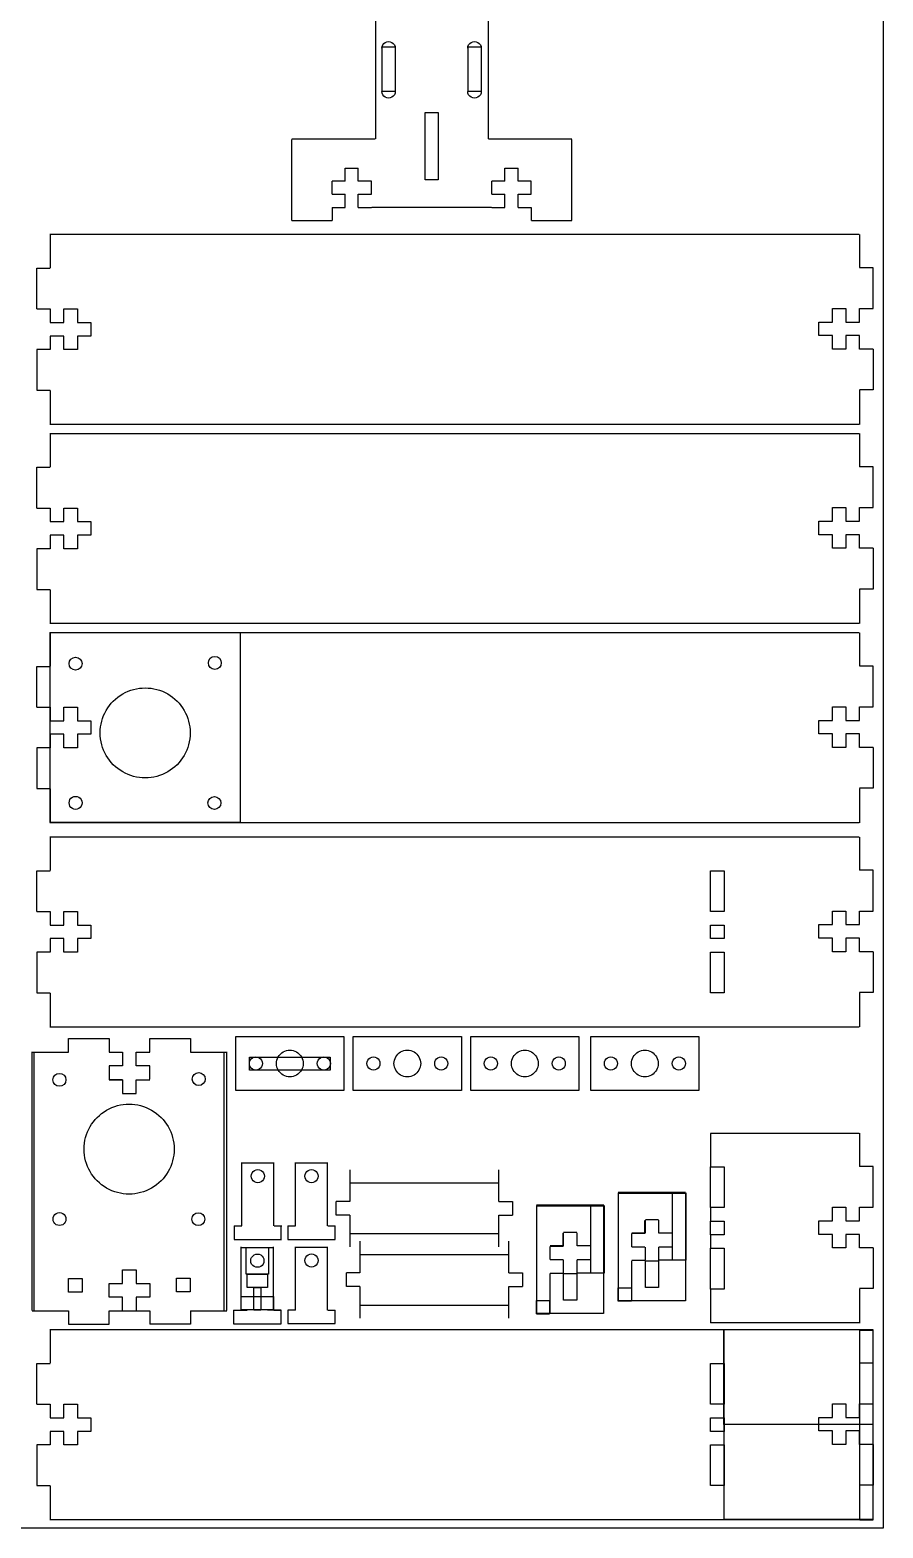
# Model space of a CAD drawing. Extents: x 5 to 394, y 5 to 594.
# Drawn here: x 205.5 to 394, y 6 to 337.2 of the extents above; entities that cross this region are included whole.
import ezdxf

# ---------------------------------------------------------------- set-up
doc = ezdxf.new("R2010")
doc.units = 0
for name, color, linetype in [('EarlyCut', 7, 'CONTINUOUS'), ('InfoOnly', 7, 'CONTINUOUS'), ('OuterCut', 7, 'CONTINUOUS')]:
    doc.layers.add(name, color=color, linetype=linetype)

msp = doc.modelspace()

# ---------------------------------------------------------------- linework, layer by layer
at = {"layer": 'EarlyCut', "color": 5}
for points in [[(283.284986, 333.431526), (286.159414, 333.431526), (286.159414, 323.557099), (283.284986, 323.557099), (283.284986, 333.431526)], [(302.285005, 333.431526), (305.159432, 333.431526), (305.159432, 323.557099), (302.285005, 323.557099), (302.285005, 333.431526)], [(292.805612, 318.93155), (295.67978, 318.93155), (295.67978, 304.057381), (292.805612, 304.057381), (292.805612, 318.93155)], [(275.140262, 303.748553), (275.140262, 306.650192)], [(275.140262, 303.748553), (275.140262, 306.650192)], [(275.140262, 306.650192), (278.041902, 306.650192)], [(278.041902, 303.748553), (278.041902, 306.650192)], [(310.435046, 303.748553), (310.435046, 306.650192)], [(310.435046, 303.748553), (310.435046, 306.650192)], [(310.435046, 306.650192), (313.336686, 306.650192)], [(313.336686, 303.748553), (313.336686, 306.650192)], [(275.140262, 303.748553), (272.238622, 303.748553)], [(272.238622, 300.846913), (272.238622, 303.748553)], [(275.140262, 303.748553), (272.238622, 303.748553)], [(272.238622, 300.846913), (272.238622, 303.748553)], [(280.943541, 303.748553), (278.041902, 303.748553)], [(280.943541, 300.846913), (280.943541, 303.748553)], [(310.435046, 303.748553), (307.533407, 303.748553)], [(307.533407, 300.846913), (307.533407, 303.748553)], [(310.435046, 303.748553), (307.533407, 303.748553)], [(307.533407, 300.846913), (307.533407, 303.748553)], [(316.238326, 303.748553), (313.336686, 303.748553)], [(316.238326, 300.846913), (316.238326, 303.748553)], [(272.238622, 300.846913), (275.140262, 300.846913)], [(272.238622, 300.846913), (275.140262, 300.846913)], [(275.140262, 297.945274), (275.140262, 300.846913)], [(275.140262, 297.945274), (275.140262, 300.846913)], [(278.041902, 300.846913), (280.943541, 300.846913)], [(278.041902, 297.945274), (278.041902, 300.846913)], [(307.533407, 300.846913), (310.435046, 300.846913)], [(307.533407, 300.846913), (310.435046, 300.846913)], [(310.435046, 297.945274), (310.435046, 300.846913)], [(310.435046, 297.945274), (310.435046, 300.846913)], [(313.336686, 300.846913), (316.238326, 300.846913)], [(313.336686, 297.945274), (313.336686, 300.846913)], [(272.238617, 297.945274), (272.238617, 295.043634)], [(272.238622, 297.945274), (275.140262, 297.945274)], [(272.238622, 297.945274), (275.140262, 297.945274)], [(278.041902, 297.945274), (280.943541, 297.945274)], [(307.44318, 297.945528), (281.042257, 297.945528)], [(307.533407, 297.945274), (310.435046, 297.945274)], [(307.533407, 297.945274), (310.435046, 297.945274)], [(313.336686, 297.945274), (316.238326, 297.945274)], [(316.238326, 297.945274), (316.238326, 295.043634)], [(209.8666, 292.009745), (388.754874, 292.009745)], [(209.932623, 291.920196), (209.932623, 284.585749)], [(209.932623, 291.920196), (209.932623, 284.585749)], [(388.772654, 291.960695), (388.772654, 284.626248)], [(388.772654, 291.960695), (388.772654, 284.626248)], [(206.96, 275.517751), (206.96, 284.517761), (209.959999, 284.517761)], [(391.810005, 275.606679), (391.810005, 284.606661), (388.810005, 284.606661)], [(391.810005, 275.606679), (391.810005, 284.606661), (388.810005, 284.606661)], [(206.96, 275.517751), (209.959999, 275.517751), (209.959999, 272.517757), (212.959999, 272.517757), (212.959999, 275.517751), (215.959999, 275.517751), (215.959999, 272.517757), (218.959998, 272.517757), (218.959998, 269.517763), (215.959999, 269.517763), (215.959999, 266.517741), (212.959999, 266.517741), (212.959999, 269.517763), (209.959999, 269.517763), (209.959999, 266.517741), (206.96, 266.517741)], [(391.810005, 266.606669), (388.810005, 266.606669), (388.810005, 269.606663), (385.810005, 269.606663), (385.810005, 266.606669), (382.810005, 266.606669), (382.810005, 269.606663), (379.810005, 269.606663), (379.810005, 272.606657), (382.810005, 272.606657), (382.810005, 275.606679), (385.810005, 275.606679), (385.810005, 272.606657), (388.810005, 272.606657), (388.810005, 275.606679), (391.810005, 275.606679)], [(391.810005, 266.606669), (388.810005, 266.606669), (388.810005, 269.606663), (385.810005, 269.606663), (385.810005, 266.606669), (382.810005, 266.606669), (382.810005, 269.606663), (379.810005, 269.606663), (379.810005, 272.606657), (382.810005, 272.606657), (382.810005, 275.606679), (385.810005, 275.606679), (385.810005, 272.606657), (388.810005, 272.606657), (388.810005, 275.606679), (391.810005, 275.606679)], [(206.96, 266.517741), (206.96, 257.517759), (209.959999, 257.517759)], [(391.810005, 266.606669), (391.810005, 257.606659), (388.810005, 257.606659)], [(391.810005, 266.606669), (391.810005, 257.606659), (388.810005, 257.606659)], [(209.932623, 257.437721), (209.932623, 250.103273)], [(209.932623, 257.437721), (209.932623, 250.103273)], [(388.772657, 257.570745), (388.772657, 249.970756)], [(388.772657, 257.570745), (388.772657, 249.970756)], [(209.8666, 247.983079), (388.754874, 247.983079)], [(209.932623, 247.89353), (209.932623, 240.559082)], [(209.932623, 247.89353), (209.932623, 240.559082)], [(388.772654, 247.934028), (388.772654, 240.599581)], [(388.772654, 247.934028), (388.772654, 240.599581)], [(206.96, 231.491084), (206.96, 240.491095), (209.959999, 240.491095)], [(391.810005, 231.580013), (391.810005, 240.579995), (388.810005, 240.579995)], [(391.810005, 231.580013), (391.810005, 240.579995), (388.810005, 240.579995)], [(206.96, 231.491084), (209.959999, 231.491084), (209.959999, 228.49109), (212.959999, 228.49109), (212.959999, 231.491084), (215.959999, 231.491084), (215.959999, 228.49109), (218.959998, 228.49109), (218.959998, 225.491096), (215.959999, 225.491096), (215.959999, 222.491074), (212.959999, 222.491074), (212.959999, 225.491096), (209.959999, 225.491096), (209.959999, 222.491074), (206.96, 222.491074)], [(391.810005, 222.580002), (388.810005, 222.580002), (388.810005, 225.579996), (385.810005, 225.579996), (385.810005, 222.580002), (382.810005, 222.580002), (382.810005, 225.579996), (379.810005, 225.579996), (379.810005, 228.57999), (382.810005, 228.57999), (382.810005, 231.580013), (385.810005, 231.580013), (385.810005, 228.57999), (388.810005, 228.57999), (388.810005, 231.580013), (391.810005, 231.580013)], [(391.810005, 222.580002), (388.810005, 222.580002), (388.810005, 225.579996), (385.810005, 225.579996), (385.810005, 222.580002), (382.810005, 222.580002), (382.810005, 225.579996), (379.810005, 225.579996), (379.810005, 228.57999), (382.810005, 228.57999), (382.810005, 231.580013), (385.810005, 231.580013), (385.810005, 228.57999), (388.810005, 228.57999), (388.810005, 231.580013), (391.810005, 231.580013)], [(206.96, 222.491074), (206.96, 213.491092), (209.959999, 213.491092)], [(391.810005, 222.580002), (391.810005, 213.579992), (388.810005, 213.579992)], [(391.810005, 222.580002), (391.810005, 213.579992), (388.810005, 213.579992)], [(209.932623, 213.411054), (209.932623, 206.076606)], [(209.932623, 213.411054), (209.932623, 206.076606)], [(388.772657, 213.544078), (388.772657, 205.944089)], [(388.772657, 213.544078), (388.772657, 205.944089)], [(209.8666, 203.956412), (388.754874, 203.956412)], [(209.932623, 203.866863), (209.932623, 196.532415)], [(209.932623, 203.866863), (209.932623, 196.532415)], [(388.772654, 203.907362), (388.772654, 196.572914)], [(388.772654, 203.907362), (388.772654, 196.572914)], [(206.96, 187.464418), (206.96, 196.464428), (209.959999, 196.464428)], [(216.979044, 197.083438), (216.979044, 197.083438)], [(247.765044, 197.254488), (247.765044, 197.254488)], [(391.810005, 187.553346), (391.810005, 196.553328), (388.810005, 196.553328)], [(391.810005, 187.553346), (391.810005, 196.553328), (388.810005, 196.553328)], [(206.96, 187.464418), (209.959999, 187.464418), (209.959999, 184.464424), (212.959999, 184.464424), (212.959999, 187.464418), (215.959999, 187.464418), (215.959999, 184.464424), (218.959998, 184.464424), (218.959998, 181.46443), (215.959999, 181.46443), (215.959999, 178.464408), (212.959999, 178.464408), (212.959999, 181.46443), (209.959999, 181.46443), (209.959999, 178.464408), (206.96, 178.464408)], [(391.810005, 178.553336), (388.810005, 178.553336), (388.810005, 181.55333), (385.810005, 181.55333), (385.810005, 178.553336), (382.810005, 178.553336), (382.810005, 181.55333), (379.810005, 181.55333), (379.810005, 184.553324), (382.810005, 184.553324), (382.810005, 187.553346), (385.810005, 187.553346), (385.810005, 184.553324), (388.810005, 184.553324), (388.810005, 187.553346), (391.810005, 187.553346)], [(391.810005, 178.553336), (388.810005, 178.553336), (388.810005, 181.55333), (385.810005, 181.55333), (385.810005, 178.553336), (382.810005, 178.553336), (382.810005, 181.55333), (379.810005, 181.55333), (379.810005, 184.553324), (382.810005, 184.553324), (382.810005, 187.553346), (385.810005, 187.553346), (385.810005, 184.553324), (388.810005, 184.553324), (388.810005, 187.553346), (391.810005, 187.553346)], [(240.891116, 181.768782), (240.891116, 181.768782)], [(206.96, 178.464408), (206.96, 169.464426), (209.959999, 169.464426)], [(391.810005, 178.553336), (391.810005, 169.553326), (388.810005, 169.553326)], [(391.810005, 178.553336), (391.810005, 169.553326), (388.810005, 169.553326)], [(209.932623, 169.384387), (209.932623, 162.04994)], [(209.932623, 169.384387), (209.932623, 162.04994)], [(388.772657, 169.517411), (388.772657, 161.917422)], [(388.772657, 169.517411), (388.772657, 161.917422)], [(216.988044, 166.303439), (216.988045, 166.303439)], [(247.66722, 166.283029), (247.66722, 166.283029)], [(209.8666, 158.800856), (388.754874, 158.800856)], [(209.932623, 158.711307), (209.932623, 151.37686)], [(388.772654, 158.751806), (388.772654, 151.417359)], [(206.96, 142.308862), (206.96, 151.308872), (209.959999, 151.308872)], [(355.860005, 151.308872), (358.860005, 151.308872), (358.860005, 142.308873), (355.860005, 142.308873), (355.860005, 151.308872)], [(391.810005, 142.39779), (391.810005, 151.397772), (388.810005, 151.397772)], [(206.96, 142.308862), (209.959999, 142.308862), (209.959999, 139.308868), (212.959999, 139.308868), (212.959999, 142.308862), (215.959999, 142.308862), (215.959999, 139.308868), (218.959998, 139.308868), (218.959998, 136.308874), (215.959999, 136.308874), (215.959999, 133.308852), (212.959999, 133.308852), (212.959999, 136.308874), (209.959999, 136.308874), (209.959999, 133.308852), (206.96, 133.308852)], [(355.860005, 139.308896), (358.860005, 139.308896), (358.860005, 136.308897), (355.860005, 136.308897), (355.860005, 139.308896)], [(391.810005, 133.39778), (388.810005, 133.39778), (388.810005, 136.397774), (385.810005, 136.397774), (385.810005, 133.39778), (382.810005, 133.39778), (382.810005, 136.397774), (379.810005, 136.397774), (379.810005, 139.397768), (382.810005, 139.397768), (382.810005, 142.39779), (385.810005, 142.39779), (385.810005, 139.397768), (388.810005, 139.397768), (388.810005, 142.39779), (391.810005, 142.39779)], [(206.96, 133.308852), (206.96, 124.30887), (209.959999, 124.30887)], [(355.909986, 133.30888), (358.909986, 133.30888), (358.909986, 124.30888), (355.909986, 124.30888), (355.909986, 133.30888)], [(391.810005, 133.39778), (391.810005, 124.39777), (388.810005, 124.39777)], [(209.932623, 124.228832), (209.932623, 116.894384)], [(388.772657, 124.361856), (388.772657, 116.761867)], [(256.863842, 108.682212), (256.863842, 108.682212)], [(265.863048, 108.682213), (265.863048, 108.682213)], [(271.863843, 108.682225), (271.863843, 108.682225)], [(282.828287, 108.682212), (282.828287, 108.682212)], [(291.827493, 108.682213), (291.827493, 108.682213)], [(297.828287, 108.682225), (297.828287, 108.682225)], [(308.792731, 108.682212), (308.792731, 108.682212)], [(317.791926, 108.682213), (317.791926, 108.682213)], [(323.792732, 108.682225), (323.792732, 108.682225)], [(335.32162, 108.682212), (335.32162, 108.682212)], [(344.320815, 108.682213), (344.320815, 108.682213)], [(350.321621, 108.682225), (350.321621, 108.682225)], [(213.425068, 105.078994), (213.425068, 105.078994)], [(244.211067, 105.250043), (244.211067, 105.250043)], [(388.758543, 93.243315), (355.871921, 93.243315)], [(388.772654, 93.276251), (388.772654, 85.941803)], [(237.337139, 89.764338), (237.337139, 89.764338)], [(252.286254, 86.714979), (259.391514, 86.714979)], [(252.287588, 72.817454), (252.287588, 86.809834)], [(259.390179, 72.817454), (259.390179, 86.809834)], [(264.139587, 86.714979), (271.244847, 86.714979)], [(264.140922, 72.817454), (264.140922, 86.809834)], [(271.243512, 72.817454), (271.243512, 86.809834)], [(257.302305, 83.763641), (257.302305, 83.763641)], [(269.155638, 83.763641), (269.155638, 83.763641)], [(276.146655, 85.183359), (276.146655, 78.183345)], [(309.086673, 78.183345), (309.086673, 85.183359)], [(355.860005, 85.833317), (358.860005, 85.833317), (358.860005, 76.833317), (355.860005, 76.833317), (355.860005, 85.833317)], [(350.382755, 80.187715), (335.482099, 80.187715)], [(350.482098, 65.187717), (350.482098, 80.088373)], [(273.146661, 75.183351), (273.146661, 78.183345)], [(276.146655, 78.183345), (273.146661, 78.183345)], [(309.086673, 78.183345), (312.086667, 78.183345)], [(312.086667, 78.183345), (312.086667, 75.183351)], [(332.320533, 77.365493), (317.419877, 77.365493)], [(332.419875, 62.365495), (332.419875, 77.266151)], [(213.434067, 74.298995), (213.434068, 74.298995)], [(244.113243, 74.278584), (244.113243, 74.278584)], [(276.146655, 75.183351), (273.146661, 75.183351)], [(276.146655, 75.183351), (276.146655, 68.183337)], [(309.086673, 68.183337), (309.086673, 75.183351)], [(309.086673, 75.183351), (312.086667, 75.183351)], [(341.382999, 71.08873), (341.382999, 73.990369)], [(341.48268, 71.187056), (341.48268, 74.088696)], [(341.483442, 74.190888), (344.384997, 74.190888)], [(344.48527, 71.188467), (344.48527, 74.090304)], [(355.860005, 73.833341), (358.860005, 73.833341), (358.860005, 70.833341), (355.860005, 70.833341), (355.860005, 73.833341)], [(250.641666, 72.827162), (252.304708, 72.827162)], [(259.445447, 72.813644), (261.108489, 72.813644)], [(262.494999, 72.827162), (264.158041, 72.827162)], [(271.29878, 72.813644), (272.961822, 72.813644)], [(272.942219, 69.81365), (272.942219, 72.813644)], [(323.320777, 68.266508), (323.320777, 71.168147)], [(323.420458, 68.364834), (323.420458, 71.266473)], [(323.42122, 71.368666), (326.322775, 71.368666)], [(326.423048, 68.366245), (326.423048, 71.268082)], [(341.382999, 71.08873), (338.481444, 71.08873)], [(338.481444, 68.18709), (338.481444, 71.08873)], [(341.38362, 71.190302), (338.482065, 71.190302)], [(338.482263, 68.18709), (338.482263, 71.08873)], [(347.385612, 71.189681), (344.484057, 71.189681)], [(347.487155, 68.187683), (347.487155, 71.089492)], [(252.181812, 68.047983), (259.287072, 68.047983)], [(252.183146, 54.150458), (252.183146, 68.142838)], [(259.285737, 54.150458), (259.285737, 68.142838)], [(264.139587, 68.088312), (271.244847, 68.088312)], [(264.140922, 54.190787), (264.140922, 68.183167)], [(271.243512, 54.190787), (271.243512, 68.183167)], [(278.404433, 69.378915), (278.404433, 62.3789)], [(311.344451, 62.3789), (311.344451, 69.378915)], [(323.320777, 68.266508), (320.419222, 68.266508)], [(320.419222, 65.364868), (320.419222, 68.266508)], [(323.321398, 68.368079), (320.419843, 68.368079)], [(320.42004, 65.364868), (320.42004, 68.266508)], [(329.32339, 68.367458), (326.421835, 68.367458)], [(329.424933, 65.365461), (329.424933, 68.26727)], [(338.481444, 68.188332), (341.382999, 68.188332)], [(338.481444, 68.18709), (341.382999, 68.18709)], [(341.48426, 65.187068), (341.48426, 68.088708)], [(344.482279, 65.187407), (344.482279, 68.088454)], [(344.484452, 68.18709), (347.386007, 68.18709)], [(355.909986, 67.833325), (358.909986, 67.833325), (358.909986, 58.833325), (355.909986, 58.833325), (355.909986, 67.833325)], [(257.197863, 65.096642), (257.197863, 65.096642)], [(269.155638, 65.136974), (269.155638, 65.136974)], [(320.419222, 65.36611), (323.320777, 65.36611)], [(320.419222, 65.364868), (323.320777, 65.364868)], [(323.422038, 62.364846), (323.422038, 65.266485)], [(326.420057, 62.365184), (326.420057, 65.266231)], [(326.42223, 65.364868), (329.323785, 65.364868)], [(338.431999, 65.088177), (338.431999, 56.187622)], [(350.383489, 65.187463), (344.481856, 65.187463)], [(214.020493, 61.170002), (217.020493, 61.170002), (217.020493, 58.170002), (214.020493, 58.170002), (214.020493, 61.170002)], [(237.860451, 61.229946), (240.86045, 61.229946), (240.86045, 58.229946), (237.860451, 58.229946), (237.860451, 61.229946)], [(275.404439, 59.378906), (275.404439, 62.3789)], [(278.404433, 62.3789), (275.404439, 62.3789)], [(311.344451, 62.3789), (314.344445, 62.3789)], [(314.344445, 62.3789), (314.344445, 59.378906)], [(320.369777, 62.265955), (320.369777, 53.3654)], [(332.321267, 62.365241), (326.419633, 62.365241)], [(278.404433, 59.378906), (275.404439, 59.378906)], [(278.404433, 59.378906), (278.404433, 52.378892)], [(311.344451, 52.378892), (311.344451, 59.378906)], [(311.344451, 59.378906), (314.344445, 59.378906)], [(388.772657, 58.8863), (388.772657, 51.286311)], [(262.494999, 54.200496), (264.158041, 54.200496)], [(271.29878, 54.186977), (272.961822, 54.186977)], [(272.942219, 51.186983), (272.942219, 54.186977)], [(209.8666, 49.863079), (388.754874, 49.863079)], [(209.932623, 49.77353), (209.932623, 42.439082)], [(388.758543, 51.35324), (355.871921, 51.35324)], [(388.772654, 49.814028), (388.772654, 42.479581)], [(206.96, 33.371084), (206.96, 42.371095), (209.959999, 42.371095)], [(355.860005, 42.371096), (358.860005, 42.371096), (358.860005, 33.371096), (355.860005, 33.371096), (355.860005, 42.371096)], [(391.810005, 33.460013), (391.810005, 42.459995), (388.810005, 42.459995)], [(206.96, 33.371084), (209.959999, 33.371084), (209.959999, 30.37109), (212.959999, 30.37109), (212.959999, 33.371084), (215.959999, 33.371084), (215.959999, 30.37109), (218.959998, 30.37109), (218.959998, 27.371096), (215.959999, 27.371096), (215.959999, 24.371074), (212.959999, 24.371074), (212.959999, 27.371096), (209.959999, 27.371096), (209.959999, 24.371074), (206.96, 24.371074)], [(391.810005, 24.460002), (388.810005, 24.460002), (388.810005, 27.459996), (385.810005, 27.459996), (385.810005, 24.460002), (382.810005, 24.460002), (382.810005, 27.459996), (379.810005, 27.459996), (379.810005, 30.45999), (382.810005, 30.45999), (382.810005, 33.460013), (385.810005, 33.460013), (385.810005, 30.45999), (388.810005, 30.45999), (388.810005, 33.460013), (391.810005, 33.460013)], [(355.860005, 30.37112), (358.860005, 30.37112), (358.860005, 27.37112), (355.860005, 27.37112), (355.860005, 30.37112)], [(206.96, 24.371074), (206.96, 15.371092), (209.959999, 15.371092)], [(355.909986, 24.371104), (358.909986, 24.371104), (358.909986, 15.371104), (355.909986, 15.371104), (355.909986, 24.371104)], [(391.810005, 24.460002), (391.810005, 15.459992), (388.810005, 15.459992)], [(209.932623, 15.291054), (209.932623, 7.956606)], [(388.772657, 15.424077), (388.772657, 7.824088)]]:
    msp.add_lwpolyline(points, dxfattribs=at)
for points in [[(214.121899, 197.083438), (214.121899, 197.872451), (214.761495, 198.512047), (215.550472, 198.512047)], [(215.550472, 195.65487), (214.761495, 195.65487), (214.121899, 196.294466), (214.121899, 197.083438)], [(215.550472, 198.512047), (216.339452, 198.512047), (216.979044, 197.872451), (216.979044, 197.083438)], [(216.979044, 197.083438), (216.979044, 196.294466), (216.339452, 195.65487), (215.550472, 195.65487)], [(244.907898, 197.254488), (244.907898, 198.0435), (245.547495, 198.683097), (246.336471, 198.683097)], [(246.336471, 195.825919), (245.547495, 195.825919), (244.907898, 196.465515), (244.907898, 197.254488)], [(246.336471, 198.683097), (247.125451, 198.683097), (247.765044, 198.0435), (247.765044, 197.254488)], [(247.765044, 197.254488), (247.765044, 196.465515), (247.125451, 195.825919), (246.336471, 195.825919)], [(225.969649, 190.383695), (229.047461, 192.160671), (232.839482, 192.160671), (235.917294, 190.383695)], [(220.995827, 181.768782), (220.995827, 185.322733), (222.891837, 188.60672), (225.969649, 190.383695)], [(235.917294, 190.383695), (238.995105, 188.60672), (240.891116, 185.322733), (240.891116, 181.768782)], [(225.969649, 173.15387), (222.891837, 174.930845), (220.995827, 178.214831), (220.995827, 181.768782)], [(240.891116, 181.768782), (240.891116, 178.214831), (238.995105, 174.930845), (235.917293, 173.15387)], [(235.917293, 173.15387), (232.839482, 171.376894), (229.047461, 171.376894), (225.969649, 173.15387)], [(214.130901, 166.303439), (214.130901, 166.813818), (214.403185, 167.285428), (214.845187, 167.540618)], [(214.845186, 165.06626), (214.403185, 165.32145), (214.130901, 165.79306), (214.130901, 166.303439)], [(214.845187, 167.540618), (215.287188, 167.795808), (215.831757, 167.795808), (216.273758, 167.540618)], [(216.273758, 167.540618), (216.71576, 167.285428), (216.988044, 166.813818), (216.988044, 166.303439)], [(216.988043, 166.303439), (216.988043, 165.79306), (216.715759, 165.32145), (216.273758, 165.06626)], [(244.810075, 166.283029), (244.810075, 167.072041), (245.449671, 167.711638), (246.238647, 167.711638)], [(246.238647, 164.85446), (245.449671, 164.85446), (244.810075, 165.494056), (244.810075, 166.283029)], [(246.238647, 167.711638), (247.027628, 167.711638), (247.66722, 167.072041), (247.66722, 166.283029)], [(247.66722, 166.283029), (247.66722, 165.494056), (247.027628, 164.85446), (246.238647, 164.85446)], [(216.273758, 165.06626), (215.831756, 164.81107), (215.287188, 164.81107), (214.845186, 165.06626)], [(253.960617, 108.682212), (253.960392, 109.200973), (254.237018, 109.680424), (254.686241, 109.93987)], [(254.686241, 109.93987), (255.135464, 110.199316), (255.688995, 110.199316), (256.138218, 109.93987)], [(256.138218, 109.93987), (256.587441, 109.680424), (256.864067, 109.200973), (256.863842, 108.682212)], [(259.961409, 108.682213), (259.961409, 109.736439), (260.523832, 110.710584), (261.436819, 111.237698)], [(261.436819, 111.237698), (262.349805, 111.764811), (263.474652, 111.764811), (264.387638, 111.237698)], [(264.387638, 111.237698), (265.300625, 110.710584), (265.863048, 109.736439), (265.863048, 108.682213)], [(268.960617, 108.682225), (268.960392, 109.200986), (269.237019, 109.680438), (269.686242, 109.939883)], [(269.686242, 109.939883), (270.135465, 110.199329), (270.688995, 110.199329), (271.138218, 109.939883)], [(271.138218, 109.939883), (271.587441, 109.680438), (271.864068, 109.200986), (271.863843, 108.682225)], [(279.925061, 108.682212), (279.924836, 109.200973), (280.201463, 109.680424), (280.650686, 109.93987)], [(280.650686, 109.93987), (281.099909, 110.199316), (281.653439, 110.199316), (282.102662, 109.93987)], [(282.102662, 109.93987), (282.551885, 109.680424), (282.828512, 109.200973), (282.828287, 108.682212)], [(285.925853, 108.682213), (285.925853, 109.736439), (286.488276, 110.710584), (287.401263, 111.237698)], [(287.401263, 111.237698), (288.31425, 111.764811), (289.439096, 111.764811), (290.352083, 111.237698)], [(290.352083, 111.237698), (291.26507, 110.710584), (291.827493, 109.736439), (291.827493, 108.682213)], [(294.925062, 108.682225), (294.924837, 109.200986), (295.201463, 109.680438), (295.650686, 109.939883)], [(295.650686, 109.939883), (296.099909, 110.199329), (296.65344, 110.199329), (297.102663, 109.939883)], [(297.102663, 109.939883), (297.551886, 109.680438), (297.828512, 109.200986), (297.828287, 108.682225)], [(305.889506, 108.682212), (305.889281, 109.200973), (306.165907, 109.680424), (306.61513, 109.93987)], [(306.61513, 109.93987), (307.064353, 110.199316), (307.617884, 110.199316), (308.067107, 109.93987)], [(308.067107, 109.93987), (308.51633, 109.680424), (308.792956, 109.200973), (308.792731, 108.682212)], [(311.890286, 108.682213), (311.890286, 109.736439), (312.452709, 110.710584), (313.365696, 111.237698)], [(313.365696, 111.237698), (314.278683, 111.764811), (315.403529, 111.764811), (316.316516, 111.237698)], [(316.316516, 111.237698), (317.229503, 110.710584), (317.791926, 109.736439), (317.791926, 108.682213)], [(320.889506, 108.682225), (320.889281, 109.200986), (321.165908, 109.680438), (321.615131, 109.939883)], [(321.615131, 109.939883), (322.064354, 110.199329), (322.617884, 110.199329), (323.067107, 109.939883)], [(323.067107, 109.939883), (323.51633, 109.680438), (323.792957, 109.200986), (323.792732, 108.682225)], [(332.418394, 108.682212), (332.418169, 109.200973), (332.694796, 109.680424), (333.144019, 109.93987)], [(333.144019, 109.93987), (333.593242, 110.199316), (334.146772, 110.199316), (334.595995, 109.93987)], [(334.595995, 109.93987), (335.045218, 109.680424), (335.321845, 109.200973), (335.32162, 108.682212)], [(338.419175, 108.682213), (338.419175, 109.736439), (338.981598, 110.710584), (339.894585, 111.237698)], [(339.894585, 111.237698), (340.807572, 111.764811), (341.932418, 111.764811), (342.845405, 111.237698)], [(342.845405, 111.237698), (343.758392, 110.710584), (344.320815, 109.736439), (344.320815, 108.682213)], [(347.418395, 108.682225), (347.41817, 109.200986), (347.694797, 109.680438), (348.14402, 109.939883)], [(348.14402, 109.939883), (348.593243, 110.199329), (349.146773, 110.199329), (349.595996, 109.939883)], [(349.595996, 109.939883), (350.045219, 109.680438), (350.321846, 109.200986), (350.321621, 108.682225)], [(210.567923, 105.078994), (210.567923, 105.868007), (211.207519, 106.507603), (211.996495, 106.507603)], [(211.996495, 106.507603), (212.785476, 106.507603), (213.425068, 105.868007), (213.425068, 105.078994)], [(241.353922, 105.250043), (241.353922, 106.039056), (241.993518, 106.678652), (242.782495, 106.678652)], [(242.782495, 106.678652), (243.571475, 106.678652), (244.211067, 106.039056), (244.211067, 105.250043)], [(254.686241, 107.424553), (254.237018, 107.683999), (253.960392, 108.16345), (253.960617, 108.682212)], [(256.138218, 107.424553), (255.688995, 107.165108), (255.135464, 107.165108), (254.686241, 107.424553)], [(256.863842, 108.682212), (256.864067, 108.16345), (256.587441, 107.683999), (256.138218, 107.424553)], [(261.436819, 106.126728), (260.523832, 106.653841), (259.961409, 107.627986), (259.961409, 108.682213)], [(264.387638, 106.126728), (263.474652, 105.599615), (262.349805, 105.599615), (261.436819, 106.126728)], [(265.863048, 108.682213), (265.863048, 107.627986), (265.300625, 106.653841), (264.387638, 106.126728)], [(269.686242, 107.424567), (269.237019, 107.684012), (268.960392, 108.163464), (268.960617, 108.682225)], [(271.138218, 107.424567), (270.688995, 107.165121), (270.135465, 107.165121), (269.686242, 107.424567)], [(271.863843, 108.682225), (271.864068, 108.163464), (271.587441, 107.684012), (271.138218, 107.424567)], [(280.650686, 107.424553), (280.201463, 107.683999), (279.924836, 108.16345), (279.925061, 108.682212)], [(282.102662, 107.424553), (281.653439, 107.165108), (281.099909, 107.165108), (280.650686, 107.424553)], [(282.828287, 108.682212), (282.828512, 108.16345), (282.551885, 107.683999), (282.102662, 107.424553)], [(287.401263, 106.126728), (286.488276, 106.653841), (285.925853, 107.627986), (285.925853, 108.682213)], [(290.352083, 106.126728), (289.439096, 105.599615), (288.31425, 105.599615), (287.401263, 106.126728)], [(291.827493, 108.682213), (291.827493, 107.627986), (291.26507, 106.653841), (290.352083, 106.126728)], [(295.650686, 107.424567), (295.201463, 107.684012), (294.924837, 108.163464), (294.925062, 108.682225)], [(297.102663, 107.424567), (296.65344, 107.165121), (296.099909, 107.165121), (295.650686, 107.424567)], [(297.828287, 108.682225), (297.828512, 108.163464), (297.551886, 107.684012), (297.102663, 107.424567)], [(306.61513, 107.424553), (306.165907, 107.683999), (305.889281, 108.16345), (305.889506, 108.682212)], [(308.067107, 107.424553), (307.617884, 107.165108), (307.064353, 107.165108), (306.61513, 107.424553)], [(308.792731, 108.682212), (308.792956, 108.16345), (308.51633, 107.683999), (308.067107, 107.424553)], [(313.365696, 106.126728), (312.452709, 106.653841), (311.890286, 107.627986), (311.890286, 108.682213)], [(316.316516, 106.126728), (315.403529, 105.599615), (314.278683, 105.599615), (313.365696, 106.126728)], [(317.791926, 108.682213), (317.791926, 107.627986), (317.229503, 106.653841), (316.316516, 106.126728)], [(321.615131, 107.424567), (321.165908, 107.684012), (320.889281, 108.163464), (320.889506, 108.682225)], [(323.067107, 107.424567), (322.617884, 107.165121), (322.064354, 107.165121), (321.615131, 107.424567)], [(323.792732, 108.682225), (323.792957, 108.163464), (323.51633, 107.684012), (323.067107, 107.424567)], [(333.144019, 107.424553), (332.694796, 107.683999), (332.418169, 108.16345), (332.418394, 108.682212)], [(334.595995, 107.424553), (334.146772, 107.165108), (333.593242, 107.165108), (333.144019, 107.424553)], [(335.32162, 108.682212), (335.321845, 108.16345), (335.045218, 107.683999), (334.595995, 107.424553)], [(339.894585, 106.126728), (338.981598, 106.653841), (338.419175, 107.627986), (338.419175, 108.682213)], [(342.845405, 106.126728), (341.932418, 105.599615), (340.807572, 105.599615), (339.894585, 106.126728)], [(344.320815, 108.682213), (344.320815, 107.627986), (343.758392, 106.653841), (342.845405, 106.126728)], [(348.14402, 107.424567), (347.694797, 107.684012), (347.41817, 108.163464), (347.418395, 108.682225)], [(349.595996, 107.424567), (349.146773, 107.165121), (348.593243, 107.165121), (348.14402, 107.424567)], [(350.321621, 108.682225), (350.321846, 108.163464), (350.045219, 107.684012), (349.595996, 107.424567)], [(211.996495, 103.650425), (211.207519, 103.650425), (210.567923, 104.290022), (210.567923, 105.078994)], [(213.425068, 105.078994), (213.425068, 104.290022), (212.785476, 103.650425), (211.996495, 103.650425)], [(242.782495, 103.821475), (241.993518, 103.821475), (241.353922, 104.461071), (241.353922, 105.250043)], [(244.211067, 105.250043), (244.211067, 104.461071), (243.571475, 103.821475), (242.782495, 103.821475)], [(222.415673, 98.379251), (225.493485, 100.156226), (229.285505, 100.156226), (232.363317, 98.379251)], [(217.441851, 89.764338), (217.441851, 93.318289), (219.337861, 96.602275), (222.415673, 98.379251)], [(232.363317, 98.379251), (235.441129, 96.602275), (237.337139, 93.318289), (237.337139, 89.764338)], [(222.415673, 81.149425), (219.337861, 82.926401), (217.44185, 86.210387), (217.441851, 89.764338)], [(237.337139, 89.764338), (237.337139, 86.210387), (235.441129, 82.926401), (232.363317, 81.149425)], [(254.375477, 83.763641), (254.374915, 84.286843), (254.653717, 84.770543), (255.106729, 85.032307)], [(255.106729, 82.494975), (254.653717, 82.756739), (254.374915, 83.240439), (254.375477, 83.763641)], [(255.106729, 85.032307), (255.559742, 85.294071), (256.11804, 85.294071), (256.571053, 85.032307)], [(256.571053, 85.032307), (257.024066, 84.770543), (257.302868, 84.286843), (257.302305, 83.763641)], [(257.302305, 83.763641), (257.302868, 83.240439), (257.024066, 82.756739), (256.571053, 82.494975)], [(266.228811, 83.763641), (266.228248, 84.286843), (266.50705, 84.770543), (266.960063, 85.032307)], [(266.960063, 82.494975), (266.50705, 82.756739), (266.228248, 83.240439), (266.228811, 83.763641)], [(266.960063, 85.032307), (267.413076, 85.294071), (267.971373, 85.294071), (268.424386, 85.032307)], [(268.424386, 85.032307), (268.877399, 84.770543), (269.156201, 84.286843), (269.155638, 83.763641)], [(269.155638, 83.763641), (269.156201, 83.240439), (268.877399, 82.756739), (268.424386, 82.494975)], [(232.363317, 81.149425), (229.285505, 79.37245), (225.493484, 79.37245), (222.415673, 81.149425)], [(256.571053, 82.494975), (256.11804, 82.233211), (255.559742, 82.233211), (255.106729, 82.494975)], [(268.424386, 82.494975), (267.971373, 82.233211), (267.413076, 82.233211), (266.960063, 82.494975)], [(210.576924, 74.298995), (210.576924, 74.809374), (210.849209, 75.280984), (211.29121, 75.536174)], [(211.291209, 73.061815), (210.849208, 73.317005), (210.576924, 73.788615), (210.576924, 74.298995)], [(212.719781, 73.061815), (212.277779, 72.806626), (211.733211, 72.806626), (211.291209, 73.061815)], [(211.29121, 75.536174), (211.733212, 75.791363), (212.27778, 75.791363), (212.719781, 75.536174)], [(212.719781, 75.536174), (213.161783, 75.280984), (213.434067, 74.809374), (213.434067, 74.298995)], [(213.434067, 74.298995), (213.434067, 73.788615), (213.161782, 73.317005), (212.719781, 73.061815)], [(241.256098, 74.278584), (241.256098, 75.067597), (241.895694, 75.707193), (242.684671, 75.707193)], [(242.684671, 72.850016), (241.895694, 72.850016), (241.256098, 73.489612), (241.256098, 74.278584)], [(242.684671, 75.707193), (243.473651, 75.707193), (244.113243, 75.067597), (244.113243, 74.278584)], [(244.113243, 74.278584), (244.113243, 73.489612), (243.473651, 72.850016), (242.684671, 72.850016)], [(254.271035, 65.096642), (254.270473, 65.619844), (254.549275, 66.103544), (255.002288, 66.365308)], [(255.002288, 66.365308), (255.4553, 66.627072), (256.013598, 66.627072), (256.466611, 66.365308)], [(256.466611, 66.365308), (256.919624, 66.103544), (257.198426, 65.619844), (257.197863, 65.096642)], [(266.228811, 65.136974), (266.228248, 65.660177), (266.50705, 66.143877), (266.960063, 66.40564)], [(266.960063, 66.40564), (267.413076, 66.667404), (267.971373, 66.667404), (268.424386, 66.40564)], [(268.424386, 66.40564), (268.877399, 66.143877), (269.156201, 65.660177), (269.155638, 65.136974)], [(255.002288, 63.827976), (254.549275, 64.08974), (254.270473, 64.57344), (254.271035, 65.096642)], [(256.466611, 63.827976), (256.013598, 63.566212), (255.4553, 63.566212), (255.002288, 63.827976)], [(257.197863, 65.096642), (257.198426, 64.57344), (256.919624, 64.08974), (256.466611, 63.827976)], [(266.960063, 63.868308), (266.50705, 64.130072), (266.228248, 64.613772), (266.228811, 65.136974)], [(268.424386, 63.868308), (267.971373, 63.606545), (267.413076, 63.606545), (266.960063, 63.868308)], [(269.155638, 65.136974), (269.156201, 64.613772), (268.877399, 64.130072), (268.424386, 63.868308)]]:
    msp.add_open_spline(points, degree=3, dxfattribs=at)
at = {"layer": 'InfoOnly', "color": 7}
msp.add_lwpolyline([(5.995759, 594.004234), (394.004211, 594.004234), (394.004211, 5.995758), (5.995759, 5.995758), (5.995759, 594.004234)], dxfattribs=at)
at = {"layer": 'InfoOnly', "color": 5}
for points in [[(209.954368, 203.963834), (251.932575, 203.963834), (251.932575, 161.985627), (209.954368, 161.985627), (209.954368, 203.963834)], [(253.981035, 110.113403), (271.843424, 110.113403), (271.843424, 107.251013), (253.981035, 107.251013), (253.981035, 110.113403)], [(335.542749, 80.027385), (350.321819, 80.027385), (350.321819, 56.248315), (335.542749, 56.248315), (335.542749, 80.027385)], [(347.48693, 80.083152), (350.377584, 80.083152), (350.377584, 65.192499), (347.48693, 65.192499), (347.48693, 80.083152)], [(317.480527, 77.205163), (332.259597, 77.205163), (332.259597, 53.426093), (317.480527, 53.426093), (317.480527, 77.205163)], [(329.424707, 77.26093), (332.315361, 77.26093), (332.315361, 62.370277), (329.424707, 62.370277), (329.424707, 77.26093)], [(253.238686, 68.042423), (258.230227, 68.042423), (258.230227, 62.150881), (253.238686, 62.150881), (253.238686, 68.042423)], [(341.477515, 65.092636), (344.38703, 65.092636), (344.38703, 59.183122), (341.477515, 59.183122), (341.477515, 65.092636)], [(253.483632, 62.097468), (257.985267, 62.097468), (257.985267, 59.195833), (253.483632, 59.195833), (253.483632, 62.097468)], [(323.415293, 62.270414), (326.324808, 62.270414), (326.324808, 56.360899), (323.415293, 56.360899), (323.415293, 62.270414)], [(252.180835, 57.150254), (259.288049, 57.150254), (259.288049, 54.243039), (252.180835, 54.243039), (252.180835, 57.150254)], [(254.984436, 59.146666), (256.484436, 59.146666), (256.484436, 54.146666), (254.984436, 54.146666), (254.984436, 59.146666)], [(335.480632, 59.089488), (338.383858, 59.089488), (338.383858, 56.186262), (335.480632, 56.186262), (335.480632, 59.089488)], [(250.484445, 54.146648), (253.484445, 54.146648)], [(260.984444, 54.146648), (257.984444, 54.146648)], [(317.41841, 56.267265), (320.321635, 56.267265), (320.321635, 53.364039), (317.41841, 53.364039), (317.41841, 56.267265)], [(358.85882, 49.874085), (391.764794, 49.874085), (391.764794, 28.91811), (358.85882, 28.91811), (358.85882, 49.874085)], [(358.859469, 49.873436), (391.764139, 49.873436), (391.764139, 7.868762), (358.859469, 7.868762), (358.859469, 49.873436)], [(388.864856, 49.753097), (391.758778, 49.753097), (391.758778, 7.759175), (388.864856, 7.759175), (388.864856, 49.753097)]]:
    msp.add_lwpolyline(points, dxfattribs=at)
at = {"layer": 'OuterCut', "color": 5}
for points in [[(281.837683, 363.892451), (281.837683, 313.096035)], [(306.704407, 363.948952), (306.704407, 313.092987)], [(263.337652, 295.044142), (263.337652, 312.944708)], [(281.736834, 313.044445), (263.337664, 313.044445)], [(325.237517, 313.044445), (306.83835, 313.044445)], [(325.238195, 295.044142), (325.238195, 312.944708)], [(263.337514, 295.04417), (272.238614, 295.04417)], [(316.337244, 295.04417), (325.238336, 295.04417)], [(209.866569, 250.025775), (388.754874, 250.025775)], [(209.866569, 205.999108), (388.754874, 205.999108)], [(209.866569, 161.972442), (388.754874, 161.972442)], [(209.866569, 116.816886), (388.754874, 116.816886)], [(205.960495, 111.199899), (213.960496, 111.199899), (213.960496, 114.249582), (222.960494, 114.249582), (222.960494, 111.199899), (225.960494, 111.199899), (225.960494, 108.150216), (222.960494, 108.150216), (222.960494, 105.100532), (225.960494, 105.100532), (225.960494, 102.050821), (228.960494, 102.050821), (228.960494, 105.100532), (231.960493, 105.100532)], [(231.960493, 105.200014), (231.960493, 108.200008), (228.960494, 108.200008), (228.960494, 111.200002), (231.960493, 111.200002), (231.960493, 114.199996)], [(231.960493, 114.249582), (240.960495, 114.249582), (240.960495, 111.199899), (248.960493, 111.199899)], [(250.95202, 114.642392), (274.872418, 114.642392), (274.872418, 102.721993), (250.95202, 102.721993), (250.95202, 114.642392)], [(276.916464, 114.642392), (300.836863, 114.642392), (300.836863, 102.721993), (276.916464, 102.721993), (276.916464, 114.642392)], [(302.880917, 114.642392), (326.801315, 114.642392), (326.801315, 102.721993), (302.880917, 102.721993), (302.880917, 114.642392)], [(329.409806, 114.642392), (353.330204, 114.642392), (353.330204, 102.721993), (329.409806, 102.721993), (329.409806, 114.642392)], [(205.960495, 54.050184), (205.960495, 111.249912)], [(206.399556, 54.050043), (206.399556, 111.149864)], [(248.38938, 53.969613), (248.38938, 111.130765)], [(248.953401, 54.050099), (248.953401, 111.249827)], [(225.960494, 105.049997), (222.960494, 105.049997)], [(355.853859, 93.246702), (355.853859, 85.849855)], [(391.810005, 76.922235), (391.810005, 85.922217), (388.810005, 85.922217)], [(309.0383, 82.230666), (276.147953, 82.230666)], [(335.482269, 80.088091), (335.482269, 56.187679)], [(317.420046, 77.265869), (317.420046, 53.365456)], [(355.872316, 76.826787), (355.872316, 73.8667)], [(391.810005, 67.922225), (388.810005, 67.922225), (388.810005, 70.922219), (385.810005, 70.922219), (385.810005, 67.922225), (382.810005, 67.922225), (382.810005, 70.922219), (379.810005, 70.922219), (379.810005, 73.922213), (382.810005, 73.922213), (382.810005, 76.922235), (385.810005, 76.922235), (385.810005, 73.922213), (388.810005, 73.922213), (388.810005, 76.922235), (391.810005, 76.922235)], [(250.588887, 72.813644), (250.588887, 69.81365), (261.088886, 69.81365)], [(260.984444, 69.77332), (260.984444, 72.773314)], [(262.442221, 72.813644), (262.442221, 69.81365), (272.942219, 69.81365)], [(309.0383, 71.030677), (276.147953, 71.030677)], [(355.872316, 70.717805), (355.872316, 67.757717)], [(311.296078, 66.426221), (278.405731, 66.426221)], [(391.810005, 67.922225), (391.810005, 58.922214), (388.810005, 58.922214)], [(225.960494, 54.049986), (225.960494, 57.04998), (222.960494, 57.04998), (222.960494, 60.049974), (225.960494, 60.049974), (225.960494, 63.049997), (228.960494, 63.049997), (228.960494, 60.049974), (231.960493, 60.049974), (231.960493, 57.04998), (228.960494, 57.04998), (228.960494, 54.049986)], [(338.480654, 65.187886), (341.383874, 65.187886)], [(320.418432, 62.365664), (323.321652, 62.365664)], [(355.853859, 58.7467), (355.853859, 51.349854)], [(205.960495, 54.049986), (213.960496, 54.049986), (213.960496, 51.049992), (222.960494, 51.049992), (222.960494, 54.049986)], [(222.960494, 54.049986), (231.960493, 54.049986), (231.960493, 51.049992)], [(240.960495, 54.049986), (240.960495, 51.049992), (231.960493, 51.049992)], [(240.960495, 54.049986), (248.960493, 54.049986)], [(250.484445, 54.146648), (250.484445, 51.146654), (260.984444, 51.146654), (260.984444, 54.146648)], [(250.537224, 54.160166), (252.200266, 54.160166)], [(259.341005, 54.146648), (261.004047, 54.146648)], [(262.442221, 54.186977), (262.442221, 51.186983), (272.942219, 51.186983)], [(311.296078, 55.226232), (278.405731, 55.226232)], [(317.418438, 53.366388), (320.320049, 53.366388)], [(335.48066, 56.18861), (338.382271, 56.18861)], [(209.866569, 7.879108), (388.754874, 7.879108)]]:
    msp.add_lwpolyline(points, dxfattribs=at)
for points in [[(283.97641, 334.407108), (284.437919, 334.671043), (285.006522, 334.671043), (285.468032, 334.407108)], [(302.976414, 334.407108), (303.437924, 334.671043), (304.006527, 334.671043), (304.468036, 334.407108)], [(283.230599, 333.127528), (283.230599, 333.655399), (283.5149, 334.143172), (283.97641, 334.407108)], [(285.468032, 334.407108), (285.929541, 334.143172), (286.213843, 333.655399), (286.213843, 333.127528)], [(302.230603, 333.127528), (302.230603, 333.655399), (302.514905, 334.143172), (302.976414, 334.407108)], [(304.468036, 334.407108), (304.929546, 334.143172), (305.213847, 333.655399), (305.213847, 333.127528)], [(283.976411, 322.312689), (283.514902, 322.576625), (283.2306, 323.064398), (283.2306, 323.592269)], [(285.468033, 322.312689), (285.006524, 322.048754), (284.437921, 322.048754), (283.976411, 322.312689)], [(286.213844, 323.592269), (286.213844, 323.064398), (285.929543, 322.576625), (285.468033, 322.312689)], [(302.976413, 322.312689), (302.514903, 322.576625), (302.230602, 323.064398), (302.230602, 323.592269)], [(304.468035, 322.312689), (304.006525, 322.048754), (303.437922, 322.048754), (302.976413, 322.312689)], [(305.213846, 323.592269), (305.213846, 323.064398), (304.929544, 322.576625), (304.468035, 322.312689)]]:
    msp.add_open_spline(points, degree=3, dxfattribs=at)

doc.saveas('drawing.dxf')
